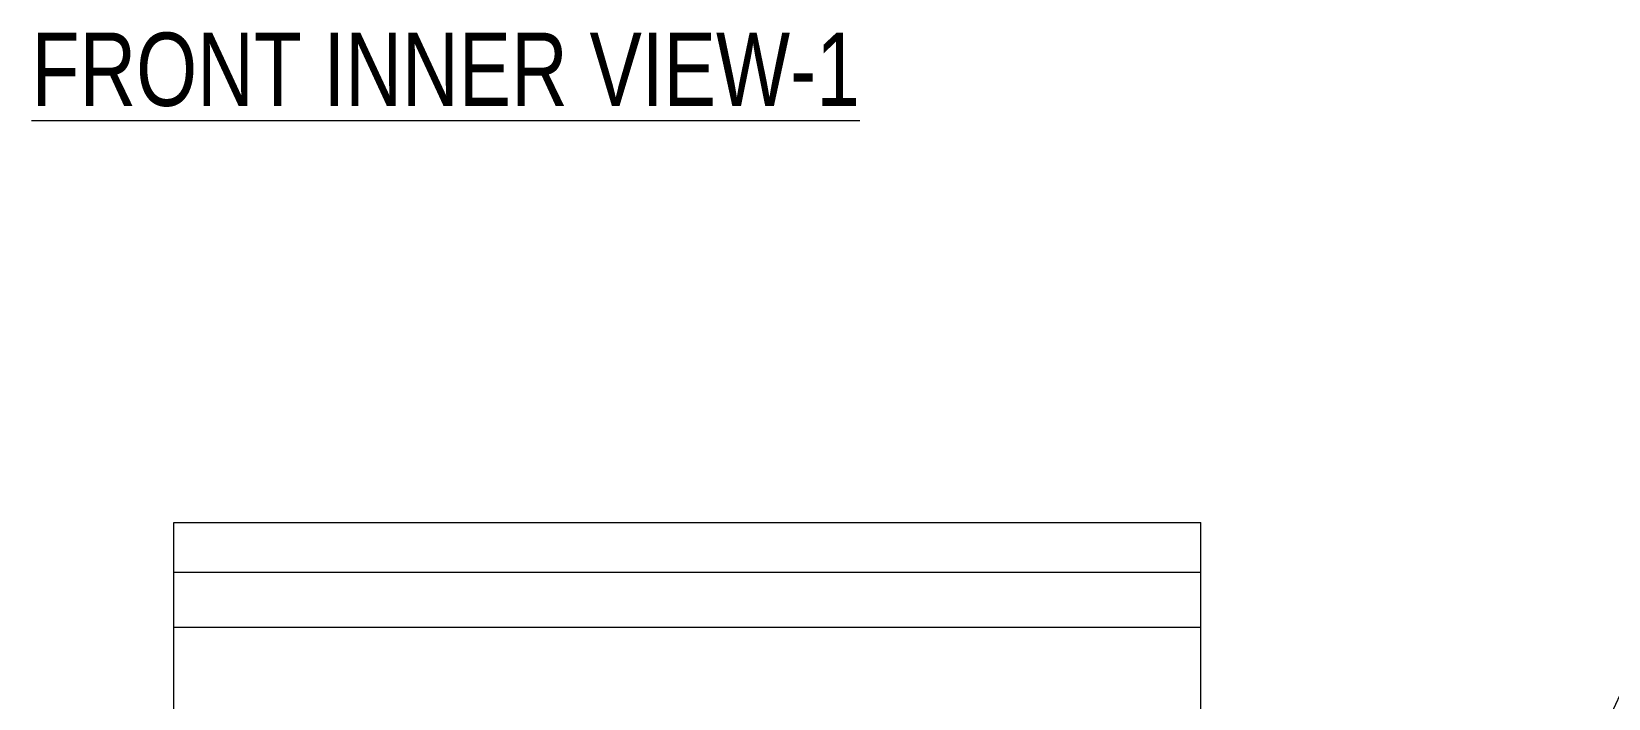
# Model space of a CAD drawing. Header units: millimetres. Extents: x 1880 to 5767, y 1200 to 3961.
# Drawn here: x 3872 to 4517, y 2168 to 2441 of the extents above; entities that cross this region are included whole.
import ezdxf

# ---------------------------------------------------------------- set-up
doc = ezdxf.new("R2010")
doc.units = ezdxf.units.MM
doc.layers.add('FRAME070', color=5, linetype='Continuous')
doc.styles.add('TAMCO', font='cordia.shx', dxfattribs={"width": 0.8, "height": 25})

msp = doc.modelspace()

# ---------------------------------------------------------------- linework, layer by layer
at = {"color": 7, "linetype": 'Continuous', "lineweight": 9}
for p, q in [((3930.45, 2239.73), (4350.45, 2239.73)), ((3930.45, 1714.73), (3930.45, 2239.73)), ((4350.45, 1714.73), (4350.45, 2239.73)), ((3930.45, 2219.44), (4350.45, 2219.44)), ((3930.45, 2196.94), (4350.45, 2196.94))]:
    msp.add_line(p, q, dxfattribs=at)
at = {"lineweight": 9}
msp.add_circle((4833.52, 2019.34), 345.58, dxfattribs=at)

# ---------------------------------------------------------------- texts
at = {"layer": 'FRAME070', "color": 0, "lineweight": 9, "insert": (3872.27, 2440.14), "char_height": 30, "attachment_point": 1, "style": 'TAMCO'}
msp.add_mtext('{\\LFRONT INNER VIEW-1}', dxfattribs=at)

doc.saveas('drawing.dxf')
